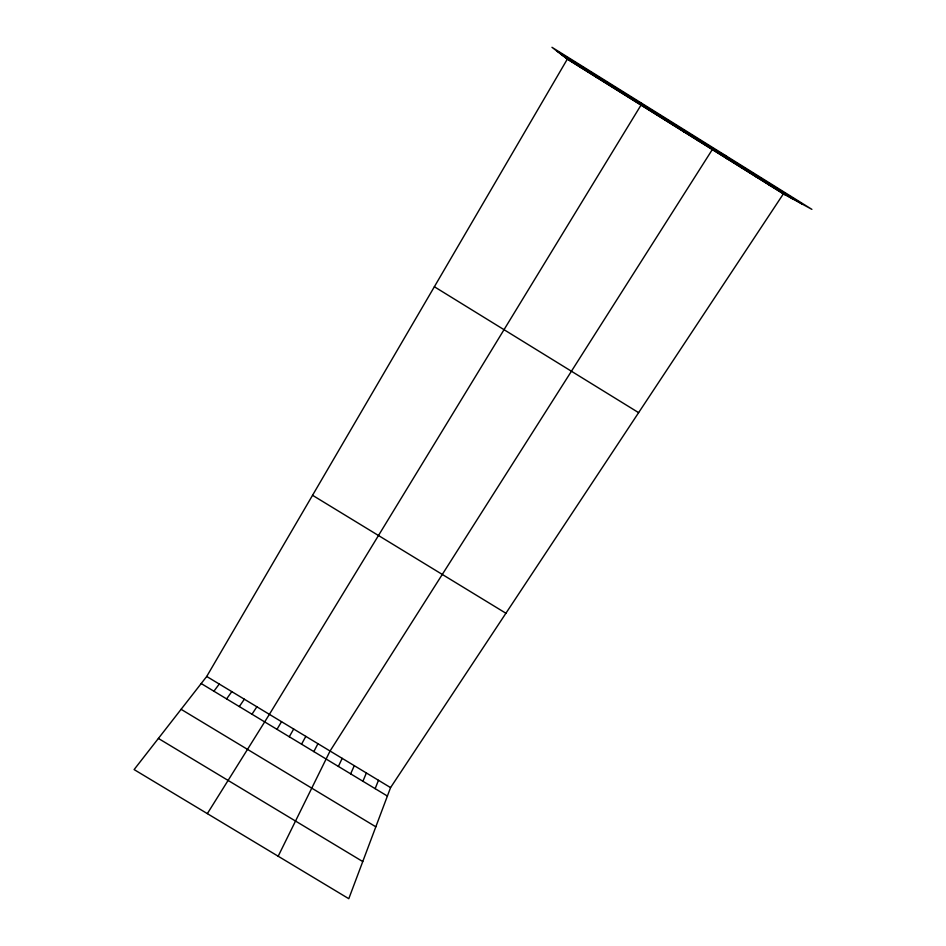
<?xml version="1.0" encoding="UTF-8"?>
<svg xmlns="http://www.w3.org/2000/svg" width="946" height="946" viewBox="0 0 946 946"><rect width="100%" height="100%" fill="white"/><g stroke="black" fill="none" stroke-linecap="round" stroke-linejoin="round"><path stroke-width="1.42" d="M783.371 193.859L390.568 787.604L348.79 898.7L134.107 769.583L206.713 676.461L567.316 59.149L551.967 47.3L811.893 209.362L783.371 193.859L567.316 59.149M375.148 788.645L378.483 780.296M362.909 781.254L366.386 772.977M350.647 773.84L354.289 765.669M338.384 766.437L342.18 758.349M278.171 856.236L330.059 751.029L712.314 149.551L726.457 156.102M313.847 751.609L317.939 743.698M301.561 744.183L305.818 736.366M289.275 736.757L293.686 729.035M276.977 729.331L281.541 721.692M207.34 813.631L269.397 714.348L641.01 105.101L640.69 102.617M251.991 714.23L256.874 706.78M239.303 706.567L244.34 699.212M226.614 698.893L231.805 691.632M213.902 691.219L219.259 684.041M683.816 131.79L684.431 132.002M698.065 140.67L698.905 141.025M726.54 158.431L727.793 159.046M740.765 167.288L742.232 168.045M754.979 176.157L756.658 177.032M769.181 185.014L771.073 186.019M158.396 738.436L362.756 861.558M206.713 676.461L390.568 787.604M201.191 683.532L387.387 796.047M181.1 709.311L375.822 826.804M312.547 495.29L505.909 613.245M434.368 286.744L638.621 412.657M557.206 51.344L802.161 204.076M562.007 55.057L793.233 199.228M566.181 58.274L785.476 195.006M581.163 67.615L582.074 68.36M596.134 76.957L596.82 77.548"/></g></svg>
